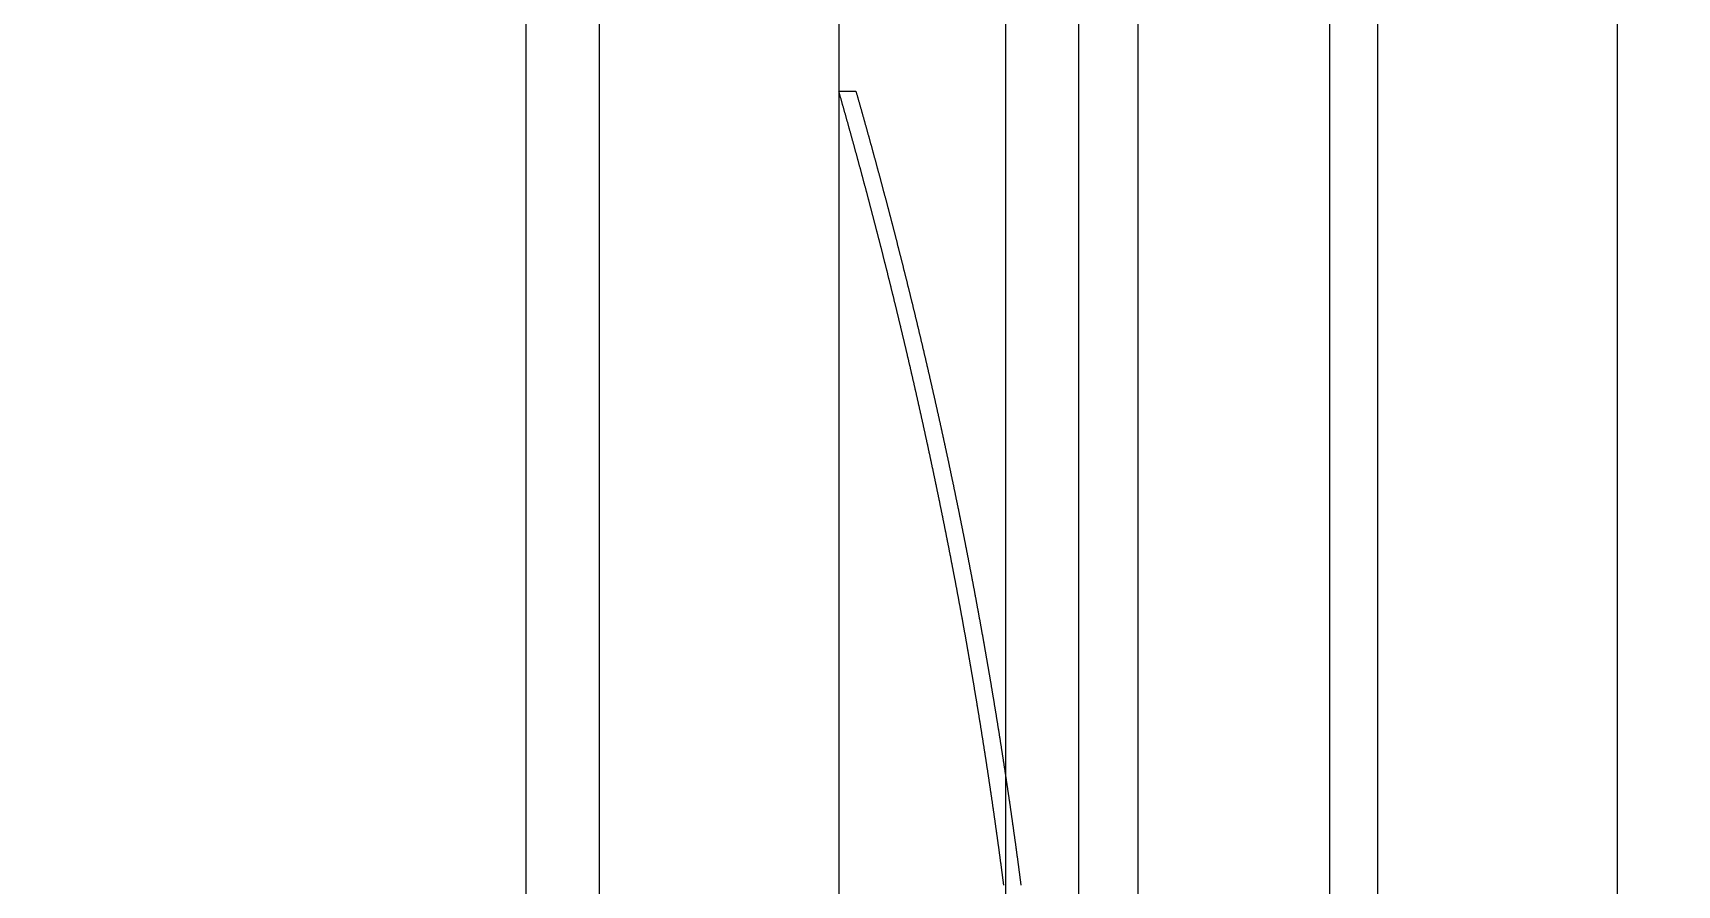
# Model space of a CAD drawing. Extents: x -3500 to 3500, y -1450 to 1450.
# Drawn here: x -247.42 to -237.13, y 218.04 to 223.36 of the extents above; entities that cross this region are included whole.
import ezdxf

# ---------------------------------------------------------------- set-up
doc = ezdxf.new("R2010")
doc.units = 0

msp = doc.modelspace()

# ---------------------------------------------------------------- linework, layer by layer
at = {"layer": 'EOS6MetalLayer'}
for points in [[(-241.336, -235.028), (-244.336, -235.028), (-244.336, -1.5), (-388.45, -1.5), (-388.45, -235.028), (-391.45, -235.028), (-391.45, 1.5), (-244.336, 1.5), (-244.336, 235.028), (-241.336, 235.028)], [(-239.307, 235.028), (-236.307, 235.028), (-236.307, 1.5), (-92.193, 1.5), (-92.193, 235.028), (-89.193, 235.028), (-89.193, -1.5), (-236.307, -1.5), (-236.307, -235.028), (-239.307, -235.028)]]:
    msp.add_lwpolyline(points, close=True, dxfattribs=at)
at = {"layer": 'HBSiProtectLayer'}
msp.add_lwpolyline([(-242.379, -280), (-239.007, -280), (-239.007, 280), (-242.379, 280)], close=True, dxfattribs=at)
at = {"layer": 'NegLayer'}
msp.add_lwpolyline([(-243.879, -225), (-237.507, -225), (-237.507, 225), (-243.879, 225)], close=True, dxfattribs=at)
at = {"layer": 'SiLayer'}
msp.add_lwpolyline([(-240.879, -225), (-240.507, -225), (-240.507, 225), (-240.879, 225)], close=True, dxfattribs=at)
msp.add_lwpolyline([(-241.3472, 218.036), (-241.3477, 218.04), (-241.3482, 218.044), (-241.3487, 218.048), (-241.3492, 218.052), (-241.3498, 218.056), (-241.3503, 218.06), (-241.3508, 218.064), (-241.3513, 218.068), (-241.3518, 218.072), (-241.3524, 218.076), (-241.3529, 218.08), (-241.3534, 218.084), (-241.3539, 218.088), (-241.3544, 218.092), (-241.355, 218.096), (-241.3555, 218.1), (-241.356, 218.104), (-241.3566, 218.108), (-241.3571, 218.112), (-241.3576, 218.116), (-241.3581, 218.12), (-241.3587, 218.124), (-241.3592, 218.128), (-241.3597, 218.132), (-241.3602, 218.136), (-241.3608, 218.14), (-241.3613, 218.144), (-241.3618, 218.148), (-241.3624, 218.152), (-241.3629, 218.156), (-241.3634, 218.16), (-241.364, 218.164), (-241.3645, 218.168), (-241.365, 218.172), (-241.3656, 218.176), (-241.3661, 218.18), (-241.3666, 218.184), (-241.3672, 218.188), (-241.3677, 218.192), (-241.3683, 218.196), (-241.3688, 218.2), (-241.3693, 218.204), (-241.3699, 218.208), (-241.3704, 218.212), (-241.3709, 218.216), (-241.3715, 218.22), (-241.372, 218.224), (-241.3726, 218.228), (-241.3731, 218.232), (-241.3737, 218.236), (-241.3742, 218.24), (-241.3747, 218.244), (-241.3753, 218.248), (-241.3758, 218.252), (-241.3764, 218.256), (-241.3769, 218.26), (-241.3775, 218.264), (-241.378, 218.268), (-241.3786, 218.272), (-241.3791, 218.276), (-241.3797, 218.28), (-241.3802, 218.284), (-241.3808, 218.288), (-241.3813, 218.292), (-241.3818, 218.296), (-241.3824, 218.3), (-241.383, 218.304), (-241.3835, 218.308), (-241.3841, 218.312), (-241.3846, 218.316), (-241.3852, 218.32), (-241.3857, 218.324), (-241.3863, 218.328), (-241.3868, 218.332), (-241.3874, 218.336), (-241.3879, 218.34), (-241.3885, 218.344), (-241.389, 218.348), (-241.3896, 218.352), (-241.3902, 218.356), (-241.3907, 218.36), (-241.3913, 218.364), (-241.3918, 218.368), (-241.3924, 218.372), (-241.393, 218.376), (-241.3935, 218.38), (-241.3941, 218.384), (-241.3946, 218.388), (-241.3952, 218.392), (-241.3958, 218.396), (-241.3963, 218.4), (-241.3969, 218.404), (-241.3975, 218.408), (-241.398, 218.412), (-241.3986, 218.416), (-241.3992, 218.42), (-241.3997, 218.424), (-241.4003, 218.428), (-241.4009, 218.432), (-241.4014, 218.436), (-241.402, 218.44), (-241.4026, 218.444), (-241.4031, 218.448), (-241.4037, 218.452), (-241.4043, 218.456), (-241.4048, 218.46), (-241.4054, 218.464), (-241.406, 218.468), (-241.4066, 218.472), (-241.4071, 218.476), (-241.4077, 218.48), (-241.4083, 218.484), (-241.4089, 218.488), (-241.4094, 218.492), (-241.41, 218.496), (-241.4106, 218.5), (-241.4112, 218.504), (-241.4117, 218.508), (-241.4123, 218.512), (-241.4129, 218.516), (-241.4135, 218.52), (-241.414, 218.524), (-241.4146, 218.528), (-241.4152, 218.532), (-241.4158, 218.536), (-241.4164, 218.54), (-241.4169, 218.544), (-241.4175, 218.548), (-241.4181, 218.552), (-241.4187, 218.556), (-241.4193, 218.56), (-241.4199, 218.564), (-241.4204, 218.568), (-241.421, 218.572), (-241.4216, 218.576), (-241.4222, 218.58), (-241.4228, 218.584), (-241.4234, 218.588), (-241.424, 218.592), (-241.4246, 218.596), (-241.4251, 218.6), (-241.4257, 218.604), (-241.4263, 218.608), (-241.4269, 218.612), (-241.4275, 218.616), (-241.4281, 218.62), (-241.4287, 218.624), (-241.4293, 218.628), (-241.4299, 218.632), (-241.4305, 218.636), (-241.4311, 218.64), (-241.4317, 218.644), (-241.4322, 218.648), (-241.4328, 218.652), (-241.4334, 218.656), (-241.434, 218.66), (-241.4346, 218.664), (-241.4352, 218.668), (-241.4358, 218.672), (-241.4364, 218.676), (-241.437, 218.68), (-241.4376, 218.684), (-241.4382, 218.688), (-241.4388, 218.692), (-241.4394, 218.696), (-241.44, 218.7), (-241.4406, 218.704), (-241.4412, 218.708), (-241.4418, 218.712), (-241.4424, 218.716), (-241.443, 218.72), (-241.4436, 218.724), (-241.4443, 218.728), (-241.4449, 218.732), (-241.4455, 218.736), (-241.4461, 218.74), (-241.4467, 218.744), (-241.4473, 218.748), (-241.4479, 218.752), (-241.4485, 218.756), (-241.4491, 218.76), (-241.4497, 218.764), (-241.4503, 218.768), (-241.4509, 218.772), (-241.4516, 218.776), (-241.4522, 218.78), (-241.4528, 218.784), (-241.4534, 218.788), (-241.454, 218.792), (-241.4546, 218.796), (-241.4552, 218.8), (-241.4558, 218.804), (-241.4565, 218.808), (-241.4571, 218.812), (-241.4577, 218.816), (-241.4583, 218.82), (-241.4589, 218.824), (-241.4595, 218.828), (-241.4602, 218.832), (-241.4608, 218.836), (-241.4614, 218.84), (-241.462, 218.844), (-241.4626, 218.848), (-241.4633, 218.852), (-241.4639, 218.856), (-241.4645, 218.86), (-241.4651, 218.864), (-241.4657, 218.868), (-241.4664, 218.872), (-241.467, 218.876), (-241.4676, 218.88), (-241.4682, 218.884), (-241.4689, 218.888), (-241.4695, 218.892), (-241.4701, 218.896), (-241.4708, 218.9), (-241.4714, 218.904), (-241.472, 218.908), (-241.4726, 218.912), (-241.4733, 218.916), (-241.4739, 218.92), (-241.4745, 218.924), (-241.4752, 218.928), (-241.4758, 218.932), (-241.4764, 218.936), (-241.477, 218.94), (-241.4777, 218.944), (-241.4783, 218.948), (-241.4789, 218.952), (-241.4796, 218.956), (-241.4802, 218.96), (-241.4809, 218.964), (-241.4815, 218.968), (-241.4821, 218.972), (-241.4828, 218.976), (-241.4834, 218.98), (-241.484, 218.984), (-241.4847, 218.988), (-241.4853, 218.992), (-241.486, 218.996), (-241.4866, 219), (-241.4872, 219.004), (-241.4879, 219.008), (-241.4885, 219.012), (-241.4892, 219.016), (-241.4898, 219.02), (-241.4904, 219.024), (-241.4911, 219.028), (-241.4917, 219.032), (-241.4924, 219.036), (-241.493, 219.04), (-241.4937, 219.044), (-241.4943, 219.048), (-241.495, 219.052), (-241.4956, 219.056), (-241.4962, 219.06), (-241.4969, 219.064), (-241.4975, 219.068), (-241.4982, 219.072), (-241.4988, 219.076), (-241.4995, 219.08), (-241.5001, 219.084), (-241.5008, 219.088), (-241.5014, 219.092), (-241.5021, 219.096), (-241.5027, 219.1), (-241.5034, 219.104), (-241.5041, 219.108), (-241.5047, 219.112), (-241.5054, 219.116), (-241.506, 219.12), (-241.5067, 219.124), (-241.5073, 219.128), (-241.508, 219.132), (-241.5086, 219.136), (-241.5093, 219.14), (-241.51, 219.144), (-241.5106, 219.148), (-241.5113, 219.152), (-241.5119, 219.156), (-241.5126, 219.16), (-241.5133, 219.164), (-241.5139, 219.168), (-241.5146, 219.172), (-241.5152, 219.176), (-241.5159, 219.18), (-241.5166, 219.184), (-241.5172, 219.188), (-241.5179, 219.192), (-241.5186, 219.196), (-241.5192, 219.2), (-241.5199, 219.204), (-241.5206, 219.208), (-241.5212, 219.212), (-241.5219, 219.216), (-241.5226, 219.22), (-241.5232, 219.224), (-241.5239, 219.228), (-241.5246, 219.232), (-241.5252, 219.236), (-241.5259, 219.24), (-241.5266, 219.244), (-241.5272, 219.248), (-241.5279, 219.252), (-241.5286, 219.256), (-241.5293, 219.26), (-241.5299, 219.264), (-241.5306, 219.268), (-241.5313, 219.272), (-241.532, 219.276), (-241.5326, 219.28), (-241.5333, 219.284), (-241.534, 219.288), (-241.5347, 219.292), (-241.5353, 219.296), (-241.536, 219.3), (-241.5367, 219.304), (-241.5374, 219.308), (-241.538, 219.312), (-241.5387, 219.316), (-241.5394, 219.32), (-241.5401, 219.324), (-241.5408, 219.328), (-241.5415, 219.332), (-241.5421, 219.336), (-241.5428, 219.34), (-241.5435, 219.344), (-241.5442, 219.348), (-241.5449, 219.352), (-241.5456, 219.356), (-241.5462, 219.36), (-241.5469, 219.364), (-241.5476, 219.368), (-241.5483, 219.372), (-241.549, 219.376), (-241.5497, 219.38), (-241.5504, 219.384), (-241.5511, 219.388), (-241.5517, 219.392), (-241.5524, 219.396), (-241.5531, 219.4), (-241.5538, 219.404), (-241.5545, 219.408), (-241.5552, 219.412), (-241.5559, 219.416), (-241.5566, 219.42), (-241.5573, 219.424), (-241.558, 219.428), (-241.5587, 219.432), (-241.5594, 219.436), (-241.5601, 219.44), (-241.5608, 219.444), (-241.5614, 219.448), (-241.5621, 219.452), (-241.5628, 219.456), (-241.5635, 219.46), (-241.5642, 219.464), (-241.5649, 219.468), (-241.5656, 219.472), (-241.5663, 219.476), (-241.567, 219.48), (-241.5677, 219.484), (-241.5684, 219.488), (-241.5691, 219.492), (-241.5698, 219.496), (-241.5706, 219.5), (-241.5713, 219.504), (-241.572, 219.508), (-241.5727, 219.512), (-241.5734, 219.516), (-241.5741, 219.52), (-241.5748, 219.524), (-241.5755, 219.528), (-241.5762, 219.532), (-241.5769, 219.536), (-241.5776, 219.54), (-241.5783, 219.544), (-241.579, 219.548), (-241.5797, 219.552), (-241.5804, 219.556), (-241.5812, 219.56), (-241.5819, 219.564), (-241.5826, 219.568), (-241.5833, 219.572), (-241.584, 219.576), (-241.5847, 219.58), (-241.5854, 219.584), (-241.5861, 219.588), (-241.5869, 219.592), (-241.5876, 219.596), (-241.5883, 219.6), (-241.589, 219.604), (-241.5897, 219.608), (-241.5904, 219.612), (-241.5912, 219.616), (-241.5919, 219.62), (-241.5926, 219.624), (-241.5933, 219.628), (-241.594, 219.632), (-241.5948, 219.636), (-241.5955, 219.64), (-241.5962, 219.644), (-241.5969, 219.648), (-241.5976, 219.652), (-241.5984, 219.656), (-241.5991, 219.66), (-241.5998, 219.664), (-241.6005, 219.668), (-241.6013, 219.672), (-241.602, 219.676), (-241.6027, 219.68), (-241.6034, 219.684), (-241.6042, 219.688), (-241.6049, 219.692), (-241.6056, 219.696), (-241.6064, 219.7), (-241.6071, 219.704), (-241.6078, 219.708), (-241.6085, 219.712), (-241.6093, 219.716), (-241.61, 219.72), (-241.6107, 219.724), (-241.6115, 219.728), (-241.6122, 219.732), (-241.6129, 219.736), (-241.6137, 219.74), (-241.6144, 219.744), (-241.6151, 219.748), (-241.6159, 219.752), (-241.6166, 219.756), (-241.6173, 219.76), (-241.6181, 219.764), (-241.6188, 219.768), (-241.6196, 219.772), (-241.6203, 219.776), (-241.621, 219.78), (-241.6218, 219.784), (-241.6225, 219.788), (-241.6233, 219.792), (-241.624, 219.796), (-241.6247, 219.8), (-241.6255, 219.804), (-241.6262, 219.808), (-241.627, 219.812), (-241.6277, 219.816), (-241.6284, 219.82), (-241.6292, 219.824), (-241.6299, 219.828), (-241.6307, 219.832), (-241.6314, 219.836), (-241.6322, 219.84), (-241.6329, 219.844), (-241.6337, 219.848), (-241.6344, 219.852), (-241.6352, 219.856), (-241.6359, 219.86), (-241.6367, 219.864), (-241.6374, 219.868), (-241.6382, 219.872), (-241.6389, 219.876), (-241.6397, 219.88), (-241.6404, 219.884), (-241.6412, 219.888), (-241.6419, 219.892), (-241.6427, 219.896), (-241.6434, 219.9), (-241.6442, 219.904), (-241.6449, 219.908), (-241.6457, 219.912), (-241.6465, 219.916), (-241.6472, 219.92), (-241.648, 219.924), (-241.6487, 219.928), (-241.6495, 219.932), (-241.6502, 219.936), (-241.651, 219.94), (-241.6518, 219.944), (-241.6525, 219.948), (-241.6533, 219.952), (-241.654, 219.956), (-241.6548, 219.96), (-241.6556, 219.964), (-241.6563, 219.968), (-241.6571, 219.972), (-241.6578, 219.976), (-241.6586, 219.98), (-241.6594, 219.984), (-241.6601, 219.988), (-241.6609, 219.992), (-241.6617, 219.996), (-241.6624, 220), (-241.6632, 220.004), (-241.664, 220.008), (-241.6647, 220.012), (-241.6655, 220.016), (-241.6663, 220.02), (-241.6671, 220.024), (-241.6678, 220.028), (-241.6686, 220.032), (-241.6694, 220.036), (-241.6701, 220.04), (-241.6709, 220.044), (-241.6717, 220.048), (-241.6725, 220.052), (-241.6732, 220.056), (-241.674, 220.06), (-241.6748, 220.064), (-241.6756, 220.068), (-241.6763, 220.072), (-241.6771, 220.076), (-241.6779, 220.08), (-241.6787, 220.084), (-241.6794, 220.088), (-241.6802, 220.092), (-241.681, 220.096), (-241.6818, 220.1), (-241.6825, 220.104), (-241.6833, 220.108), (-241.6841, 220.112), (-241.6849, 220.116), (-241.6857, 220.12), (-241.6865, 220.124), (-241.6872, 220.128), (-241.688, 220.132), (-241.6888, 220.136), (-241.6896, 220.14), (-241.6904, 220.144), (-241.6912, 220.148), (-241.6919, 220.152), (-241.6927, 220.156), (-241.6935, 220.16), (-241.6943, 220.164), (-241.6951, 220.168), (-241.6959, 220.172), (-241.6967, 220.176), (-241.6975, 220.18), (-241.6983, 220.184), (-241.699, 220.188), (-241.6998, 220.192), (-241.7006, 220.196), (-241.7014, 220.2), (-241.7022, 220.204), (-241.703, 220.208), (-241.7038, 220.212), (-241.7046, 220.216), (-241.7054, 220.22), (-241.7062, 220.224), (-241.707, 220.228), (-241.7078, 220.232), (-241.7086, 220.236), (-241.7094, 220.24), (-241.7102, 220.244), (-241.711, 220.248), (-241.7118, 220.252), (-241.7126, 220.256), (-241.7134, 220.26), (-241.7142, 220.264), (-241.715, 220.268), (-241.7158, 220.272), (-241.7166, 220.276), (-241.7174, 220.28), (-241.7182, 220.284), (-241.719, 220.288), (-241.7198, 220.292), (-241.7206, 220.296), (-241.7214, 220.3), (-241.7222, 220.304), (-241.723, 220.308), (-241.7238, 220.312), (-241.7246, 220.316), (-241.7254, 220.32), (-241.7262, 220.324), (-241.727, 220.328), (-241.7278, 220.332), (-241.7286, 220.336), (-241.7294, 220.34), (-241.7303, 220.344), (-241.7311, 220.348), (-241.7319, 220.352), (-241.7327, 220.356), (-241.7335, 220.36), (-241.7343, 220.364), (-241.7351, 220.368), (-241.7359, 220.372), (-241.7368, 220.376), (-241.7376, 220.38), (-241.7384, 220.384), (-241.7392, 220.388), (-241.74, 220.392), (-241.7408, 220.396), (-241.7417, 220.4), (-241.7425, 220.404), (-241.7433, 220.408), (-241.7441, 220.412), (-241.7449, 220.416), (-241.7457, 220.42), (-241.7466, 220.424), (-241.7474, 220.428), (-241.7482, 220.432), (-241.749, 220.436), (-241.7499, 220.44), (-241.7507, 220.444), (-241.7515, 220.448), (-241.7523, 220.452), (-241.7531, 220.456), (-241.754, 220.46), (-241.7548, 220.464), (-241.7556, 220.468), (-241.7564, 220.472), (-241.7573, 220.476), (-241.7581, 220.48), (-241.7589, 220.484), (-241.7598, 220.488), (-241.7606, 220.492), (-241.7614, 220.496), (-241.7622, 220.5), (-241.7631, 220.504), (-241.7639, 220.508), (-241.7647, 220.512), (-241.7656, 220.516), (-241.7664, 220.52), (-241.7672, 220.524), (-241.7681, 220.528), (-241.7689, 220.532), (-241.7697, 220.536), (-241.7706, 220.54), (-241.7714, 220.544), (-241.7722, 220.548), (-241.7731, 220.552), (-241.7739, 220.556), (-241.7748, 220.56), (-241.7756, 220.564), (-241.7764, 220.568), (-241.7773, 220.572), (-241.7781, 220.576), (-241.7789, 220.58), (-241.7798, 220.584), (-241.7806, 220.588), (-241.7815, 220.592), (-241.7823, 220.596), (-241.7832, 220.6), (-241.784, 220.604), (-241.7848, 220.608), (-241.7857, 220.612), (-241.7865, 220.616), (-241.7874, 220.62), (-241.7882, 220.624), (-241.7891, 220.628), (-241.7899, 220.632), (-241.7908, 220.636), (-241.7916, 220.64), (-241.7925, 220.644), (-241.7933, 220.648), (-241.7942, 220.652), (-241.795, 220.656), (-241.7959, 220.66), (-241.7967, 220.664), (-241.7976, 220.668), (-241.7984, 220.672), (-241.7993, 220.676), (-241.8001, 220.68), (-241.801, 220.684), (-241.8018, 220.688), (-241.8027, 220.692), (-241.8035, 220.696), (-241.8044, 220.7), (-241.8052, 220.704), (-241.8061, 220.708), (-241.8069, 220.712), (-241.8078, 220.716), (-241.8087, 220.72), (-241.8095, 220.724), (-241.8104, 220.728), (-241.8112, 220.732), (-241.8121, 220.736), (-241.813, 220.74), (-241.8138, 220.744), (-241.8147, 220.748), (-241.8155, 220.752), (-241.8164, 220.756), (-241.8173, 220.76), (-241.8181, 220.764), (-241.819, 220.768), (-241.8199, 220.772), (-241.8207, 220.776), (-241.8216, 220.78), (-241.8225, 220.784), (-241.8233, 220.788), (-241.8242, 220.792), (-241.8251, 220.796), (-241.8259, 220.8), (-241.8268, 220.804), (-241.8277, 220.808), (-241.8285, 220.812), (-241.8294, 220.816), (-241.8303, 220.82), (-241.8311, 220.824), (-241.832, 220.828), (-241.8329, 220.832), (-241.8338, 220.836), (-241.8346, 220.84), (-241.8355, 220.844), (-241.8364, 220.848), (-241.8372, 220.852), (-241.8381, 220.856), (-241.839, 220.86), (-241.8399, 220.864), (-241.8407, 220.868), (-241.8416, 220.872), (-241.8425, 220.876), (-241.8434, 220.88), (-241.8443, 220.884), (-241.8451, 220.888), (-241.846, 220.892), (-241.8469, 220.896), (-241.8478, 220.9), (-241.8487, 220.904), (-241.8495, 220.908), (-241.8504, 220.912), (-241.8513, 220.916), (-241.8522, 220.92), (-241.8531, 220.924), (-241.854, 220.928), (-241.8548, 220.932), (-241.8557, 220.936), (-241.8566, 220.94), (-241.8575, 220.944), (-241.8584, 220.948), (-241.8593, 220.952), (-241.8602, 220.956), (-241.861, 220.96), (-241.8619, 220.964), (-241.8628, 220.968), (-241.8637, 220.972), (-241.8646, 220.976), (-241.8655, 220.98), (-241.8664, 220.984), (-241.8673, 220.988), (-241.8682, 220.992), (-241.8691, 220.996), (-241.8699, 221), (-241.8708, 221.004), (-241.8717, 221.008), (-241.8726, 221.012), (-241.8735, 221.016), (-241.8744, 221.02), (-241.8753, 221.024), (-241.8762, 221.028), (-241.8771, 221.032), (-241.878, 221.036), (-241.8789, 221.04), (-241.8798, 221.044), (-241.8807, 221.048), (-241.8816, 221.052), (-241.8825, 221.056), (-241.8834, 221.06), (-241.8843, 221.064), (-241.8852, 221.068), (-241.8861, 221.072), (-241.887, 221.076), (-241.8879, 221.08), (-241.8888, 221.084), (-241.8897, 221.088), (-241.8906, 221.092), (-241.8915, 221.096), (-241.8924, 221.1), (-241.8933, 221.104), (-241.8942, 221.108), (-241.8951, 221.112), (-241.8961, 221.116), (-241.897, 221.12), (-241.8979, 221.124), (-241.8988, 221.128), (-241.8997, 221.132), (-241.9006, 221.136), (-241.9015, 221.14), (-241.9024, 221.144), (-241.9033, 221.148), (-241.9042, 221.152), (-241.9052, 221.156), (-241.9061, 221.16), (-241.907, 221.164), (-241.9079, 221.168), (-241.9088, 221.172), (-241.9097, 221.176), (-241.9106, 221.18), (-241.9116, 221.184), (-241.9125, 221.188), (-241.9134, 221.192), (-241.9143, 221.196), (-241.9152, 221.2), (-241.9161, 221.204), (-241.9171, 221.208), (-241.918, 221.212), (-241.9189, 221.216), (-241.9198, 221.22), (-241.9207, 221.224), (-241.9217, 221.228), (-241.9226, 221.232), (-241.9235, 221.236), (-241.9244, 221.24), (-241.9254, 221.244), (-241.9263, 221.248), (-241.9272, 221.252), (-241.9281, 221.256), (-241.9291, 221.26), (-241.93, 221.264), (-241.9309, 221.268), (-241.9318, 221.272), (-241.9328, 221.276), (-241.9337, 221.28), (-241.9346, 221.284), (-241.9356, 221.288), (-241.9365, 221.292), (-241.9374, 221.296), (-241.9383, 221.3), (-241.9393, 221.304), (-241.9402, 221.308), (-241.9411, 221.312), (-241.9421, 221.316), (-241.943, 221.32), (-241.9439, 221.324), (-241.9449, 221.328), (-241.9458, 221.332), (-241.9467, 221.336), (-241.9477, 221.34), (-241.9486, 221.344), (-241.9496, 221.348), (-241.9505, 221.352), (-241.9514, 221.356), (-241.9524, 221.36), (-241.9533, 221.364), (-241.9542, 221.368), (-241.9552, 221.372), (-241.9561, 221.376), (-241.9571, 221.38), (-241.958, 221.384), (-241.9589, 221.388), (-241.9599, 221.392), (-241.9608, 221.396), (-241.9618, 221.4), (-241.9627, 221.404), (-241.9637, 221.408), (-241.9646, 221.412), (-241.9656, 221.416), (-241.9665, 221.42), (-241.9674, 221.424), (-241.9684, 221.428), (-241.9693, 221.432), (-241.9703, 221.436), (-241.9712, 221.44), (-241.9722, 221.444), (-241.9731, 221.448), (-241.9741, 221.452), (-241.975, 221.456), (-241.976, 221.46), (-241.9769, 221.464), (-241.9779, 221.468), (-241.9788, 221.472), (-241.9798, 221.476), (-241.9807, 221.48), (-241.9817, 221.484), (-241.9827, 221.488), (-241.9836, 221.492), (-241.9846, 221.496), (-241.9855, 221.5), (-241.9865, 221.504), (-241.9874, 221.508), (-241.9884, 221.512), (-241.9893, 221.516), (-241.9903, 221.52), (-241.9913, 221.524), (-241.9922, 221.528), (-241.9932, 221.532), (-241.9941, 221.536), (-241.9951, 221.54), (-241.9961, 221.544), (-241.997, 221.548), (-241.998, 221.552), (-241.999, 221.556), (-241.9999, 221.56), (-242.0009, 221.564), (-242.0018, 221.568), (-242.0028, 221.572), (-242.0038, 221.576), (-242.0047, 221.58), (-242.0057, 221.584), (-242.0067, 221.588), (-242.0076, 221.592), (-242.0086, 221.596), (-242.0096, 221.6), (-242.0105, 221.604), (-242.0115, 221.608), (-242.0125, 221.612), (-242.0135, 221.616), (-242.0144, 221.62), (-242.0154, 221.624), (-242.0164, 221.628), (-242.0173, 221.632), (-242.0183, 221.636), (-242.0193, 221.64), (-242.0203, 221.644), (-242.0212, 221.648), (-242.0222, 221.652), (-242.0232, 221.656), (-242.0242, 221.66), (-242.0251, 221.664), (-242.0261, 221.668), (-242.0271, 221.672), (-242.0281, 221.676), (-242.029, 221.68), (-242.03, 221.684), (-242.031, 221.688), (-242.032, 221.692), (-242.033, 221.696), (-242.0339, 221.7), (-242.0349, 221.704), (-242.0359, 221.708), (-242.0369, 221.712), (-242.0379, 221.716), (-242.0389, 221.72), (-242.0398, 221.724), (-242.0408, 221.728), (-242.0418, 221.732), (-242.0428, 221.736), (-242.0438, 221.74), (-242.0448, 221.744), (-242.0458, 221.748), (-242.0467, 221.752), (-242.0477, 221.756), (-242.0487, 221.76), (-242.0497, 221.764), (-242.0507, 221.768), (-242.0517, 221.772), (-242.0527, 221.776), (-242.0537, 221.78), (-242.0547, 221.784), (-242.0557, 221.788), (-242.0566, 221.792), (-242.0576, 221.796), (-242.0586, 221.8), (-242.0596, 221.804), (-242.0606, 221.808), (-242.0616, 221.812), (-242.0626, 221.816), (-242.0636, 221.82), (-242.0646, 221.824), (-242.0656, 221.828), (-242.0666, 221.832), (-242.0676, 221.836), (-242.0686, 221.84), (-242.0696, 221.844), (-242.0706, 221.848), (-242.0716, 221.852), (-242.0726, 221.856), (-242.0736, 221.86), (-242.0746, 221.864), (-242.0756, 221.868), (-242.0766, 221.872), (-242.0776, 221.876), (-242.0786, 221.88), (-242.0796, 221.884), (-242.0806, 221.888), (-242.0816, 221.892), (-242.0826, 221.896), (-242.0836, 221.9), (-242.0846, 221.904), (-242.0856, 221.908), (-242.0866, 221.912), (-242.0877, 221.916), (-242.0887, 221.92), (-242.0897, 221.924), (-242.0907, 221.928), (-242.0917, 221.932), (-242.0927, 221.936), (-242.0937, 221.94), (-242.0947, 221.944), (-242.0957, 221.948), (-242.0968, 221.952), (-242.0978, 221.956), (-242.0988, 221.96), (-242.0998, 221.964), (-242.1008, 221.968), (-242.1018, 221.972), (-242.1028, 221.976), (-242.1039, 221.98), (-242.1049, 221.984), (-242.1059, 221.988), (-242.1069, 221.992), (-242.1079, 221.996), (-242.1089, 222), (-242.11, 222.004), (-242.111, 222.008), (-242.112, 222.012), (-242.113, 222.016), (-242.114, 222.02), (-242.1151, 222.024), (-242.1161, 222.028), (-242.1171, 222.032), (-242.1181, 222.036), (-242.1192, 222.04), (-242.1202, 222.044), (-242.1212, 222.048), (-242.1222, 222.052), (-242.1233, 222.056), (-242.1243, 222.06), (-242.1253, 222.064), (-242.1263, 222.068), (-242.1274, 222.072), (-242.1284, 222.076), (-242.1294, 222.08), (-242.1304, 222.084), (-242.1315, 222.088), (-242.1325, 222.092), (-242.1335, 222.096), (-242.1346, 222.1), (-242.1356, 222.104), (-242.1366, 222.108), (-242.1377, 222.112), (-242.1387, 222.116), (-242.1397, 222.12), (-242.1408, 222.124), (-242.1418, 222.128), (-242.1428, 222.132), (-242.1439, 222.136), (-242.1449, 222.14), (-242.1459, 222.144), (-242.147, 222.148), (-242.148, 222.152), (-242.1491, 222.156), (-242.1501, 222.16), (-242.1511, 222.164), (-242.1522, 222.168), (-242.1532, 222.172), (-242.1542, 222.176), (-242.1553, 222.18), (-242.1563, 222.184), (-242.1574, 222.188), (-242.1584, 222.192), (-242.1595, 222.196), (-242.1605, 222.2), (-242.1615, 222.204), (-242.1626, 222.208), (-242.1636, 222.212), (-242.1647, 222.216), (-242.1657, 222.22), (-242.1668, 222.224), (-242.1678, 222.228), (-242.1689, 222.232), (-242.1699, 222.236), (-242.171, 222.24), (-242.172, 222.244), (-242.1731, 222.248), (-242.1741, 222.252), (-242.1752, 222.256), (-242.1762, 222.26), (-242.1773, 222.264), (-242.1783, 222.268), (-242.1794, 222.272), (-242.1804, 222.276), (-242.1815, 222.28), (-242.1825, 222.284), (-242.1836, 222.288), (-242.1846, 222.292), (-242.1857, 222.296), (-242.1868, 222.3), (-242.1878, 222.304), (-242.1889, 222.308), (-242.1899, 222.312), (-242.191, 222.316), (-242.192, 222.32), (-242.1931, 222.324), (-242.1942, 222.328), (-242.1952, 222.332), (-242.1963, 222.336), (-242.1973, 222.34), (-242.1984, 222.344), (-242.1995, 222.348), (-242.2005, 222.352), (-242.2016, 222.356), (-242.2027, 222.36), (-242.2037, 222.364), (-242.2048, 222.368), (-242.2058, 222.372), (-242.2069, 222.376), (-242.208, 222.38), (-242.209, 222.384), (-242.2101, 222.388), (-242.2112, 222.392), (-242.2122, 222.396), (-242.2133, 222.4), (-242.2144, 222.404), (-242.2155, 222.408), (-242.2165, 222.412), (-242.2176, 222.416), (-242.2187, 222.42), (-242.2197, 222.424), (-242.2208, 222.428), (-242.2219, 222.432), (-242.223, 222.436), (-242.224, 222.44), (-242.2251, 222.444), (-242.2262, 222.448), (-242.2273, 222.452), (-242.2283, 222.456), (-242.2294, 222.46), (-242.2305, 222.464), (-242.2316, 222.468), (-242.2326, 222.472), (-242.2337, 222.476), (-242.2348, 222.48), (-242.2359, 222.484), (-242.2369, 222.488), (-242.238, 222.492), (-242.2391, 222.496), (-242.2402, 222.5), (-242.2413, 222.504), (-242.2424, 222.508), (-242.2434, 222.512), (-242.2445, 222.516), (-242.2456, 222.52), (-242.2467, 222.524), (-242.2478, 222.528), (-242.2489, 222.532), (-242.2499, 222.536), (-242.251, 222.54), (-242.2521, 222.544), (-242.2532, 222.548), (-242.2543, 222.552), (-242.2554, 222.556), (-242.2565, 222.56), (-242.2576, 222.564), (-242.2586, 222.568), (-242.2597, 222.572), (-242.2608, 222.576), (-242.2619, 222.58), (-242.263, 222.584), (-242.2641, 222.588), (-242.2652, 222.592), (-242.2663, 222.596), (-242.2674, 222.6), (-242.2685, 222.604), (-242.2696, 222.608), (-242.2707, 222.612), (-242.2718, 222.616), (-242.2729, 222.62), (-242.2739, 222.624), (-242.275, 222.628), (-242.2761, 222.632), (-242.2772, 222.636), (-242.2783, 222.64), (-242.2794, 222.644), (-242.2805, 222.648), (-242.2816, 222.652), (-242.2827, 222.656), (-242.2838, 222.66), (-242.2849, 222.664), (-242.286, 222.668), (-242.2871, 222.672), (-242.2882, 222.676), (-242.2894, 222.68), (-242.2905, 222.684), (-242.2916, 222.688), (-242.2927, 222.692), (-242.2938, 222.696), (-242.2949, 222.7), (-242.296, 222.704), (-242.2971, 222.708), (-242.2982, 222.712), (-242.2993, 222.716), (-242.3004, 222.72), (-242.3015, 222.724), (-242.3026, 222.728), (-242.3037, 222.732), (-242.3049, 222.736), (-242.306, 222.74), (-242.3071, 222.744), (-242.3082, 222.748), (-242.3093, 222.752), (-242.3104, 222.756), (-242.3115, 222.76), (-242.3126, 222.764), (-242.3138, 222.768), (-242.3149, 222.772), (-242.316, 222.776), (-242.3171, 222.78), (-242.3182, 222.784), (-242.3193, 222.788), (-242.3205, 222.792), (-242.3216, 222.796), (-242.3227, 222.8), (-242.3238, 222.804), (-242.3249, 222.808), (-242.326, 222.812), (-242.3272, 222.816), (-242.3283, 222.82), (-242.3294, 222.824), (-242.3305, 222.828), (-242.3317, 222.832), (-242.3328, 222.836), (-242.3339, 222.84), (-242.335, 222.844), (-242.3361, 222.848), (-242.3373, 222.852), (-242.3384, 222.856), (-242.3395, 222.86), (-242.3407, 222.864), (-242.3418, 222.868), (-242.3429, 222.872), (-242.344, 222.876), (-242.3452, 222.88), (-242.3463, 222.884), (-242.3474, 222.888), (-242.3485, 222.892), (-242.3497, 222.896), (-242.3508, 222.9), (-242.3519, 222.904), (-242.3531, 222.908), (-242.3542, 222.912), (-242.3553, 222.916), (-242.3565, 222.92), (-242.3576, 222.924), (-242.3587, 222.928), (-242.3599, 222.932), (-242.361, 222.936), (-242.3621, 222.94), (-242.3633, 222.944), (-242.3644, 222.948), (-242.3656, 222.952), (-242.3667, 222.956), (-242.3678, 222.96), (-242.369, 222.964), (-242.3701, 222.968), (-242.3713, 222.972), (-242.3724, 222.976), (-242.3735, 222.98), (-242.3747, 222.984), (-242.3758, 222.988), (-242.377, 222.992), (-242.3781, 222.996), (-242.3792, 223), (-242.2722, 223), (-242.2711, 222.996), (-242.27, 222.992), (-242.2688, 222.988), (-242.2677, 222.984), (-242.2665, 222.98), (-242.2654, 222.976), (-242.2643, 222.972), (-242.2631, 222.968), (-242.262, 222.964), (-242.2608, 222.96), (-242.2597, 222.956), (-242.2586, 222.952), (-242.2574, 222.948), (-242.2563, 222.944), (-242.2551, 222.94), (-242.254, 222.936), (-242.2529, 222.932), (-242.2517, 222.928), (-242.2506, 222.924), (-242.2495, 222.92), (-242.2483, 222.916), (-242.2472, 222.912), (-242.2461, 222.908), (-242.2449, 222.904), (-242.2438, 222.9), (-242.2427, 222.896), (-242.2415, 222.892), (-242.2404, 222.888), (-242.2393, 222.884), (-242.2382, 222.88), (-242.237, 222.876), (-242.2359, 222.872), (-242.2348, 222.868), (-242.2337, 222.864), (-242.2325, 222.86), (-242.2314, 222.856), (-242.2303, 222.852), (-242.2291, 222.848), (-242.228, 222.844), (-242.2269, 222.84), (-242.2258, 222.836), (-242.2247, 222.832), (-242.2235, 222.828), (-242.2224, 222.824), (-242.2213, 222.82), (-242.2202, 222.816), (-242.219, 222.812), (-242.2179, 222.808), (-242.2168, 222.804), (-242.2157, 222.8), (-242.2146, 222.796), (-242.2135, 222.792), (-242.2123, 222.788), (-242.2112, 222.784), (-242.2101, 222.78), (-242.209, 222.776), (-242.2079, 222.772), (-242.2068, 222.768), (-242.2056, 222.764), (-242.2045, 222.76), (-242.2034, 222.756), (-242.2023, 222.752), (-242.2012, 222.748), (-242.2001, 222.744), (-242.199, 222.74), (-242.1979, 222.736), (-242.1967, 222.732), (-242.1956, 222.728), (-242.1945, 222.724), (-242.1934, 222.72), (-242.1923, 222.716), (-242.1912, 222.712), (-242.1901, 222.708), (-242.189, 222.704), (-242.1879, 222.7), (-242.1868, 222.696), (-242.1857, 222.692), (-242.1846, 222.688), (-242.1835, 222.684), (-242.1824, 222.68), (-242.1812, 222.676), (-242.1801, 222.672), (-242.179, 222.668), (-242.1779, 222.664), (-242.1768, 222.66), (-242.1757, 222.656), (-242.1746, 222.652), (-242.1735, 222.648), (-242.1724, 222.644), (-242.1713, 222.64), (-242.1702, 222.636), (-242.1691, 222.632), (-242.168, 222.628), (-242.1669, 222.624), (-242.1659, 222.62), (-242.1648, 222.616), (-242.1637, 222.612), (-242.1626, 222.608), (-242.1615, 222.604), (-242.1604, 222.6), (-242.1593, 222.596), (-242.1582, 222.592), (-242.1571, 222.588), (-242.156, 222.584), (-242.1549, 222.58), (-242.1538, 222.576), (-242.1527, 222.572), (-242.1516, 222.568), (-242.1506, 222.564), (-242.1495, 222.56), (-242.1484, 222.556), (-242.1473, 222.552), (-242.1462, 222.548), (-242.1451, 222.544), (-242.144, 222.54), (-242.1429, 222.536), (-242.1419, 222.532), (-242.1408, 222.528), (-242.1397, 222.524), (-242.1386, 222.52), (-242.1375, 222.516), (-242.1364, 222.512), (-242.1354, 222.508), (-242.1343, 222.504), (-242.1332, 222.5), (-242.1321, 222.496), (-242.131, 222.492), (-242.1299, 222.488), (-242.1289, 222.484), (-242.1278, 222.48), (-242.1267, 222.476), (-242.1256, 222.472), (-242.1246, 222.468), (-242.1235, 222.464), (-242.1224, 222.46), (-242.1213, 222.456), (-242.1203, 222.452), (-242.1192, 222.448), (-242.1181, 222.444), (-242.117, 222.44), (-242.116, 222.436), (-242.1149, 222.432), (-242.1138, 222.428), (-242.1127, 222.424), (-242.1117, 222.42), (-242.1106, 222.416), (-242.1095, 222.412), (-242.1085, 222.408), (-242.1074, 222.404), (-242.1063, 222.4), (-242.1052, 222.396), (-242.1042, 222.392), (-242.1031, 222.388), (-242.102, 222.384), (-242.101, 222.38), (-242.0999, 222.376), (-242.0988, 222.372), (-242.0978, 222.368), (-242.0967, 222.364), (-242.0957, 222.36), (-242.0946, 222.356), (-242.0935, 222.352), (-242.0925, 222.348), (-242.0914, 222.344), (-242.0903, 222.34), (-242.0893, 222.336), (-242.0882, 222.332), (-242.0872, 222.328), (-242.0861, 222.324), (-242.085, 222.32), (-242.084, 222.316), (-242.0829, 222.312), (-242.0819, 222.308), (-242.0808, 222.304), (-242.0798, 222.3), (-242.0787, 222.296), (-242.0776, 222.292), (-242.0766, 222.288), (-242.0755, 222.284), (-242.0745, 222.28), (-242.0734, 222.276), (-242.0724, 222.272), (-242.0713, 222.268), (-242.0703, 222.264), (-242.0692, 222.26), (-242.0682, 222.256), (-242.0671, 222.252), (-242.0661, 222.248), (-242.065, 222.244), (-242.064, 222.24), (-242.0629, 222.236), (-242.0619, 222.232), (-242.0608, 222.228), (-242.0598, 222.224), (-242.0587, 222.22), (-242.0577, 222.216), (-242.0566, 222.212), (-242.0556, 222.208), (-242.0545, 222.204), (-242.0535, 222.2), (-242.0525, 222.196), (-242.0514, 222.192), (-242.0504, 222.188), (-242.0493, 222.184), (-242.0483, 222.18), (-242.0472, 222.176), (-242.0462, 222.172), (-242.0452, 222.168), (-242.0441, 222.164), (-242.0431, 222.16), (-242.0421, 222.156), (-242.041, 222.152), (-242.04, 222.148), (-242.0389, 222.144), (-242.0379, 222.14), (-242.0369, 222.136), (-242.0358, 222.132), (-242.0348, 222.128), (-242.0338, 222.124), (-242.0327, 222.12), (-242.0317, 222.116), (-242.0307, 222.112), (-242.0296, 222.108), (-242.0286, 222.104), (-242.0276, 222.1), (-242.0265, 222.096), (-242.0255, 222.092), (-242.0245, 222.088), (-242.0234, 222.084), (-242.0224, 222.08), (-242.0214, 222.076), (-242.0204, 222.072), (-242.0193, 222.068), (-242.0183, 222.064), (-242.0173, 222.06), (-242.0163, 222.056), (-242.0152, 222.052), (-242.0142, 222.048), (-242.0132, 222.044), (-242.0122, 222.04), (-242.0111, 222.036), (-242.0101, 222.032), (-242.0091, 222.028), (-242.0081, 222.024), (-242.007, 222.02), (-242.006, 222.016), (-242.005, 222.012), (-242.004, 222.008), (-242.003, 222.004), (-242.0019, 222), (-242.0009, 221.996), (-241.9999, 221.992), (-241.9989, 221.988), (-241.9979, 221.984), (-241.9969, 221.98), (-241.9958, 221.976), (-241.9948, 221.972), (-241.9938, 221.968), (-241.9928, 221.964), (-241.9918, 221.96), (-241.9908, 221.956), (-241.9898, 221.952), (-241.9887, 221.948), (-241.9877, 221.944), (-241.9867, 221.94), (-241.9857, 221.936), (-241.9847, 221.932), (-241.9837, 221.928), (-241.9827, 221.924), (-241.9817, 221.92), (-241.9807, 221.916), (-241.9796, 221.912), (-241.9786, 221.908), (-241.9776, 221.904), (-241.9766, 221.9), (-241.9756, 221.896), (-241.9746, 221.892), (-241.9736, 221.888), (-241.9726, 221.884), (-241.9716, 221.88), (-241.9706, 221.876), (-241.9696, 221.872), (-241.9686, 221.868), (-241.9676, 221.864), (-241.9666, 221.86), (-241.9656, 221.856), (-241.9646, 221.852), (-241.9636, 221.848), (-241.9626, 221.844), (-241.9616, 221.84), (-241.9606, 221.836), (-241.9596, 221.832), (-241.9586, 221.828), (-241.9576, 221.824), (-241.9566, 221.82), (-241.9556, 221.816), (-241.9546, 221.812), (-241.9536, 221.808), (-241.9526, 221.804), (-241.9516, 221.8), (-241.9506, 221.796), (-241.9496, 221.792), (-241.9487, 221.788), (-241.9477, 221.784), (-241.9467, 221.78), (-241.9457, 221.776), (-241.9447, 221.772), (-241.9437, 221.768), (-241.9427, 221.764), (-241.9417, 221.76), (-241.9407, 221.756), (-241.9397, 221.752), (-241.9388, 221.748), (-241.9378, 221.744), (-241.9368, 221.74), (-241.9358, 221.736), (-241.9348, 221.732), (-241.9338, 221.728), (-241.9328, 221.724), (-241.9319, 221.72), (-241.9309, 221.716), (-241.9299, 221.712), (-241.9289, 221.708), (-241.9279, 221.704), (-241.9269, 221.7), (-241.926, 221.696), (-241.925, 221.692), (-241.924, 221.688), (-241.923, 221.684), (-241.922, 221.68), (-241.9211, 221.676), (-241.9201, 221.672), (-241.9191, 221.668), (-241.9181, 221.664), (-241.9172, 221.66), (-241.9162, 221.656), (-241.9152, 221.652), (-241.9142, 221.648), (-241.9133, 221.644), (-241.9123, 221.64), (-241.9113, 221.636), (-241.9103, 221.632), (-241.9094, 221.628), (-241.9084, 221.624), (-241.9074, 221.62), (-241.9065, 221.616), (-241.9055, 221.612), (-241.9045, 221.608), (-241.9035, 221.604), (-241.9026, 221.6), (-241.9016, 221.596), (-241.9006, 221.592), (-241.8997, 221.588), (-241.8987, 221.584), (-241.8977, 221.58), (-241.8968, 221.576), (-241.8958, 221.572), (-241.8948, 221.568), (-241.8939, 221.564), (-241.8929, 221.56), (-241.892, 221.556), (-241.891, 221.552), (-241.89, 221.548), (-241.8891, 221.544), (-241.8881, 221.54), (-241.8871, 221.536), (-241.8862, 221.532), (-241.8852, 221.528), (-241.8843, 221.524), (-241.8833, 221.52), (-241.8823, 221.516), (-241.8814, 221.512), (-241.8804, 221.508), (-241.8795, 221.504), (-241.8785, 221.5), (-241.8776, 221.496), (-241.8766, 221.492), (-241.8757, 221.488), (-241.8747, 221.484), (-241.8737, 221.48), (-241.8728, 221.476), (-241.8718, 221.472), (-241.8709, 221.468), (-241.8699, 221.464), (-241.869, 221.46), (-241.868, 221.456), (-241.8671, 221.452), (-241.8661, 221.448), (-241.8652, 221.444), (-241.8642, 221.44), (-241.8633, 221.436), (-241.8623, 221.432), (-241.8614, 221.428), (-241.8604, 221.424), (-241.8595, 221.42), (-241.8586, 221.416), (-241.8576, 221.412), (-241.8567, 221.408), (-241.8557, 221.404), (-241.8548, 221.4), (-241.8538, 221.396), (-241.8529, 221.392), (-241.8519, 221.388), (-241.851, 221.384), (-241.8501, 221.38), (-241.8491, 221.376), (-241.8482, 221.372), (-241.8472, 221.368), (-241.8463, 221.364), (-241.8454, 221.36), (-241.8444, 221.356), (-241.8435, 221.352), (-241.8426, 221.348), (-241.8416, 221.344), (-241.8407, 221.34), (-241.8397, 221.336), (-241.8388, 221.332), (-241.8379, 221.328), (-241.8369, 221.324), (-241.836, 221.32), (-241.8351, 221.316), (-241.8341, 221.312), (-241.8332, 221.308), (-241.8323, 221.304), (-241.8313, 221.3), (-241.8304, 221.296), (-241.8295, 221.292), (-241.8286, 221.288), (-241.8276, 221.284), (-241.8267, 221.28), (-241.8258, 221.276), (-241.8248, 221.272), (-241.8239, 221.268), (-241.823, 221.264), (-241.8221, 221.26), (-241.8211, 221.256), (-241.8202, 221.252), (-241.8193, 221.248), (-241.8184, 221.244), (-241.8174, 221.24), (-241.8165, 221.236), (-241.8156, 221.232), (-241.8147, 221.228), (-241.8137, 221.224), (-241.8128, 221.22), (-241.8119, 221.216), (-241.811, 221.212), (-241.8101, 221.208), (-241.8091, 221.204), (-241.8082, 221.2), (-241.8073, 221.196), (-241.8064, 221.192), (-241.8055, 221.188), (-241.8046, 221.184), (-241.8036, 221.18), (-241.8027, 221.176), (-241.8018, 221.172), (-241.8009, 221.168), (-241.8, 221.164), (-241.7991, 221.16), (-241.7982, 221.156), (-241.7972, 221.152), (-241.7963, 221.148), (-241.7954, 221.144), (-241.7945, 221.14), (-241.7936, 221.136), (-241.7927, 221.132), (-241.7918, 221.128), (-241.7909, 221.124), (-241.79, 221.12), (-241.7891, 221.116), (-241.7881, 221.112), (-241.7872, 221.108), (-241.7863, 221.104), (-241.7854, 221.1), (-241.7845, 221.096), (-241.7836, 221.092), (-241.7827, 221.088), (-241.7818, 221.084), (-241.7809, 221.08), (-241.78, 221.076), (-241.7791, 221.072), (-241.7782, 221.068), (-241.7773, 221.064), (-241.7764, 221.06), (-241.7755, 221.056), (-241.7746, 221.052), (-241.7737, 221.048), (-241.7728, 221.044), (-241.7719, 221.04), (-241.771, 221.036), (-241.7701, 221.032), (-241.7692, 221.028), (-241.7683, 221.024), (-241.7674, 221.02), (-241.7665, 221.016), (-241.7656, 221.012), (-241.7647, 221.008), (-241.7638, 221.004), (-241.7629, 221), (-241.7621, 220.996), (-241.7612, 220.992), (-241.7603, 220.988), (-241.7594, 220.984), (-241.7585, 220.98), (-241.7576, 220.976), (-241.7567, 220.972), (-241.7558, 220.968), (-241.7549, 220.964), (-241.754, 220.96), (-241.7532, 220.956), (-241.7523, 220.952), (-241.7514, 220.948), (-241.7505, 220.944), (-241.7496, 220.94), (-241.7487, 220.936), (-241.7478, 220.932), (-241.747, 220.928), (-241.7461, 220.924), (-241.7452, 220.92), (-241.7443, 220.916), (-241.7434, 220.912), (-241.7425, 220.908), (-241.7417, 220.904), (-241.7408, 220.9), (-241.7399, 220.896), (-241.739, 220.892), (-241.7381, 220.888), (-241.7373, 220.884), (-241.7364, 220.88), (-241.7355, 220.876), (-241.7346, 220.872), (-241.7337, 220.868), (-241.7329, 220.864), (-241.732, 220.86), (-241.7311, 220.856), (-241.7302, 220.852), (-241.7294, 220.848), (-241.7285, 220.844), (-241.7276, 220.84), (-241.7268, 220.836), (-241.7259, 220.832), (-241.725, 220.828), (-241.7241, 220.824), (-241.7233, 220.82), (-241.7224, 220.816), (-241.7215, 220.812), (-241.7207, 220.808), (-241.7198, 220.804), (-241.7189, 220.8), (-241.7181, 220.796), (-241.7172, 220.792), (-241.7163, 220.788), (-241.7155, 220.784), (-241.7146, 220.78), (-241.7137, 220.776), (-241.7129, 220.772), (-241.712, 220.768), (-241.7111, 220.764), (-241.7103, 220.76), (-241.7094, 220.756), (-241.7085, 220.752), (-241.7077, 220.748), (-241.7068, 220.744), (-241.706, 220.74), (-241.7051, 220.736), (-241.7042, 220.732), (-241.7034, 220.728), (-241.7025, 220.724), (-241.7017, 220.72), (-241.7008, 220.716), (-241.6999, 220.712), (-241.6991, 220.708), (-241.6982, 220.704), (-241.6974, 220.7), (-241.6965, 220.696), (-241.6957, 220.692), (-241.6948, 220.688), (-241.694, 220.684), (-241.6931, 220.68), (-241.6923, 220.676), (-241.6914, 220.672), (-241.6906, 220.668), (-241.6897, 220.664), (-241.6889, 220.66), (-241.688, 220.656), (-241.6872, 220.652), (-241.6863, 220.648), (-241.6855, 220.644), (-241.6846, 220.64), (-241.6838, 220.636), (-241.6829, 220.632), (-241.6821, 220.628), (-241.6812, 220.624), (-241.6804, 220.62), (-241.6795, 220.616), (-241.6787, 220.612), (-241.6778, 220.608), (-241.677, 220.604), (-241.6762, 220.6), (-241.6753, 220.596), (-241.6745, 220.592), (-241.6736, 220.588), (-241.6728, 220.584), (-241.6719, 220.58), (-241.6711, 220.576), (-241.6703, 220.572), (-241.6694, 220.568), (-241.6686, 220.564), (-241.6678, 220.56), (-241.6669, 220.556), (-241.6661, 220.552), (-241.6652, 220.548), (-241.6644, 220.544), (-241.6636, 220.54), (-241.6627, 220.536), (-241.6619, 220.532), (-241.6611, 220.528), (-241.6602, 220.524), (-241.6594, 220.52), (-241.6586, 220.516), (-241.6577, 220.512), (-241.6569, 220.508), (-241.6561, 220.504), (-241.6552, 220.5), (-241.6544, 220.496), (-241.6536, 220.492), (-241.6528, 220.488), (-241.6519, 220.484), (-241.6511, 220.48), (-241.6503, 220.476), (-241.6494, 220.472), (-241.6486, 220.468), (-241.6478, 220.464), (-241.647, 220.46), (-241.6461, 220.456), (-241.6453, 220.452), (-241.6445, 220.448), (-241.6437, 220.444), (-241.6429, 220.44), (-241.642, 220.436), (-241.6412, 220.432), (-241.6404, 220.428), (-241.6396, 220.424), (-241.6387, 220.42), (-241.6379, 220.416), (-241.6371, 220.412), (-241.6363, 220.408), (-241.6355, 220.404), (-241.6347, 220.4), (-241.6338, 220.396), (-241.633, 220.392), (-241.6322, 220.388), (-241.6314, 220.384), (-241.6306, 220.38), (-241.6298, 220.376), (-241.6289, 220.372), (-241.6281, 220.368), (-241.6273, 220.364), (-241.6265, 220.36), (-241.6257, 220.356), (-241.6249, 220.352), (-241.6241, 220.348), (-241.6233, 220.344), (-241.6224, 220.34), (-241.6216, 220.336), (-241.6208, 220.332), (-241.62, 220.328), (-241.6192, 220.324), (-241.6184, 220.32), (-241.6176, 220.316), (-241.6168, 220.312), (-241.616, 220.308), (-241.6152, 220.304), (-241.6144, 220.3), (-241.6136, 220.296), (-241.6128, 220.292), (-241.612, 220.288), (-241.6112, 220.284), (-241.6104, 220.28), (-241.6096, 220.276), (-241.6088, 220.272), (-241.608, 220.268), (-241.6072, 220.264), (-241.6064, 220.26), (-241.6056, 220.256), (-241.6048, 220.252), (-241.604, 220.248), (-241.6032, 220.244), (-241.6024, 220.24), (-241.6016, 220.236), (-241.6008, 220.232), (-241.6, 220.228), (-241.5992, 220.224), (-241.5984, 220.22), (-241.5976, 220.216), (-241.5968, 220.212), (-241.596, 220.208), (-241.5952, 220.204), (-241.5944, 220.2), (-241.5936, 220.196), (-241.5928, 220.192), (-241.592, 220.188), (-241.5913, 220.184), (-241.5905, 220.18), (-241.5897, 220.176), (-241.5889, 220.172), (-241.5881, 220.168), (-241.5873, 220.164), (-241.5865, 220.16), (-241.5857, 220.156), (-241.5849, 220.152), (-241.5842, 220.148), (-241.5834, 220.144), (-241.5826, 220.14), (-241.5818, 220.136), (-241.581, 220.132), (-241.5802, 220.128), (-241.5795, 220.124), (-241.5787, 220.12), (-241.5779, 220.116), (-241.5771, 220.112), (-241.5763, 220.108), (-241.5755, 220.104), (-241.5748, 220.1), (-241.574, 220.096), (-241.5732, 220.092), (-241.5724, 220.088), (-241.5717, 220.084), (-241.5709, 220.08), (-241.5701, 220.076), (-241.5693, 220.072), (-241.5686, 220.068), (-241.5678, 220.064), (-241.567, 220.06), (-241.5662, 220.056), (-241.5655, 220.052), (-241.5647, 220.048), (-241.5639, 220.044), (-241.5631, 220.04), (-241.5624, 220.036), (-241.5616, 220.032), (-241.5608, 220.028), (-241.5601, 220.024), (-241.5593, 220.02), (-241.5585, 220.016), (-241.5577, 220.012), (-241.557, 220.008), (-241.5562, 220.004), (-241.5554, 220), (-241.5547, 219.996), (-241.5539, 219.992), (-241.5531, 219.988), (-241.5524, 219.984), (-241.5516, 219.98), (-241.5508, 219.976), (-241.5501, 219.972), (-241.5493, 219.968), (-241.5486, 219.964), (-241.5478, 219.96), (-241.547, 219.956), (-241.5463, 219.952), (-241.5455, 219.948), (-241.5448, 219.944), (-241.544, 219.94), (-241.5432, 219.936), (-241.5425, 219.932), (-241.5417, 219.928), (-241.541, 219.924), (-241.5402, 219.92), (-241.5395, 219.916), (-241.5387, 219.912), (-241.5379, 219.908), (-241.5372, 219.904), (-241.5364, 219.9), (-241.5357, 219.896), (-241.5349, 219.892), (-241.5342, 219.888), (-241.5334, 219.884), (-241.5327, 219.88), (-241.5319, 219.876), (-241.5312, 219.872), (-241.5304, 219.868), (-241.5297, 219.864), (-241.5289, 219.86), (-241.5282, 219.856), (-241.5274, 219.852), (-241.5267, 219.848), (-241.5259, 219.844), (-241.5252, 219.84), (-241.5244, 219.836), (-241.5237, 219.832), (-241.5229, 219.828), (-241.5222, 219.824), (-241.5214, 219.82), (-241.5207, 219.816), (-241.52, 219.812), (-241.5192, 219.808), (-241.5185, 219.804), (-241.5177, 219.8), (-241.517, 219.796), (-241.5163, 219.792), (-241.5155, 219.788), (-241.5148, 219.784), (-241.514, 219.78), (-241.5133, 219.776), (-241.5126, 219.772), (-241.5118, 219.768), (-241.5111, 219.764), (-241.5103, 219.76), (-241.5096, 219.756), (-241.5089, 219.752), (-241.5081, 219.748), (-241.5074, 219.744), (-241.5067, 219.74), (-241.5059, 219.736), (-241.5052, 219.732), (-241.5045, 219.728), (-241.5037, 219.724), (-241.503, 219.72), (-241.5023, 219.716), (-241.5015, 219.712), (-241.5008, 219.708), (-241.5001, 219.704), (-241.4994, 219.7), (-241.4986, 219.696), (-241.4979, 219.692), (-241.4972, 219.688), (-241.4964, 219.684), (-241.4957, 219.68), (-241.495, 219.676), (-241.4943, 219.672), (-241.4935, 219.668), (-241.4928, 219.664), (-241.4921, 219.66), (-241.4914, 219.656), (-241.4906, 219.652), (-241.4899, 219.648), (-241.4892, 219.644), (-241.4885, 219.64), (-241.4878, 219.636), (-241.487, 219.632), (-241.4863, 219.628), (-241.4856, 219.624), (-241.4849, 219.62), (-241.4842, 219.616), (-241.4834, 219.612), (-241.4827, 219.608), (-241.482, 219.604), (-241.4813, 219.6), (-241.4806, 219.596), (-241.4799, 219.592), (-241.4791, 219.588), (-241.4784, 219.584), (-241.4777, 219.58), (-241.477, 219.576), (-241.4763, 219.572), (-241.4756, 219.568), (-241.4749, 219.564), (-241.4742, 219.56), (-241.4734, 219.556), (-241.4727, 219.552), (-241.472, 219.548), (-241.4713, 219.544), (-241.4706, 219.54), (-241.4699, 219.536), (-241.4692, 219.532), (-241.4685, 219.528), (-241.4678, 219.524), (-241.4671, 219.52), (-241.4664, 219.516), (-241.4657, 219.512), (-241.465, 219.508), (-241.4643, 219.504), (-241.4636, 219.5), (-241.4628, 219.496), (-241.4621, 219.492), (-241.4614, 219.488), (-241.4607, 219.484), (-241.46, 219.48), (-241.4593, 219.476), (-241.4586, 219.472), (-241.4579, 219.468), (-241.4572, 219.464), (-241.4565, 219.46), (-241.4558, 219.456), (-241.4551, 219.452), (-241.4544, 219.448), (-241.4538, 219.444), (-241.4531, 219.44), (-241.4524, 219.436), (-241.4517, 219.432), (-241.451, 219.428), (-241.4503, 219.424), (-241.4496, 219.42), (-241.4489, 219.416), (-241.4482, 219.412), (-241.4475, 219.408), (-241.4468, 219.404), (-241.4461, 219.4), (-241.4454, 219.396), (-241.4447, 219.392), (-241.4441, 219.388), (-241.4434, 219.384), (-241.4427, 219.38), (-241.442, 219.376), (-241.4413, 219.372), (-241.4406, 219.368), (-241.4399, 219.364), (-241.4392, 219.36), (-241.4386, 219.356), (-241.4379, 219.352), (-241.4372, 219.348), (-241.4365, 219.344), (-241.4358, 219.34), (-241.4351, 219.336), (-241.4345, 219.332), (-241.4338, 219.328), (-241.4331, 219.324), (-241.4324, 219.32), (-241.4317, 219.316), (-241.431, 219.312), (-241.4304, 219.308), (-241.4297, 219.304), (-241.429, 219.3), (-241.4283, 219.296), (-241.4277, 219.292), (-241.427, 219.288), (-241.4263, 219.284), (-241.4256, 219.28), (-241.425, 219.276), (-241.4243, 219.272), (-241.4236, 219.268), (-241.4229, 219.264), (-241.4223, 219.26), (-241.4216, 219.256), (-241.4209, 219.252), (-241.4202, 219.248), (-241.4196, 219.244), (-241.4189, 219.24), (-241.4182, 219.236), (-241.4176, 219.232), (-241.4169, 219.228), (-241.4162, 219.224), (-241.4156, 219.22), (-241.4149, 219.216), (-241.4142, 219.212), (-241.4136, 219.208), (-241.4129, 219.204), (-241.4122, 219.2), (-241.4116, 219.196), (-241.4109, 219.192), (-241.4102, 219.188), (-241.4096, 219.184), (-241.4089, 219.18), (-241.4082, 219.176), (-241.4076, 219.172), (-241.4069, 219.168), (-241.4063, 219.164), (-241.4056, 219.16), (-241.4049, 219.156), (-241.4043, 219.152), (-241.4036, 219.148), (-241.403, 219.144), (-241.4023, 219.14), (-241.4016, 219.136), (-241.401, 219.132), (-241.4003, 219.128), (-241.3997, 219.124), (-241.399, 219.12), (-241.3984, 219.116), (-241.3977, 219.112), (-241.3971, 219.108), (-241.3964, 219.104), (-241.3957, 219.1), (-241.3951, 219.096), (-241.3944, 219.092), (-241.3938, 219.088), (-241.3931, 219.084), (-241.3925, 219.08), (-241.3918, 219.076), (-241.3912, 219.072), (-241.3905, 219.068), (-241.3899, 219.064), (-241.3892, 219.06), (-241.3886, 219.056), (-241.388, 219.052), (-241.3873, 219.048), (-241.3867, 219.044), (-241.386, 219.04), (-241.3854, 219.036), (-241.3847, 219.032), (-241.3841, 219.028), (-241.3834, 219.024), (-241.3828, 219.02), (-241.3822, 219.016), (-241.3815, 219.012), (-241.3809, 219.008), (-241.3802, 219.004), (-241.3796, 219), (-241.379, 218.996), (-241.3783, 218.992), (-241.3777, 218.988), (-241.377, 218.984), (-241.3764, 218.98), (-241.3758, 218.976), (-241.3751, 218.972), (-241.3745, 218.968), (-241.3739, 218.964), (-241.3732, 218.96), (-241.3726, 218.956), (-241.3719, 218.952), (-241.3713, 218.948), (-241.3707, 218.944), (-241.37, 218.94), (-241.3694, 218.936), (-241.3688, 218.932), (-241.3682, 218.928), (-241.3675, 218.924), (-241.3669, 218.92), (-241.3663, 218.916), (-241.3656, 218.912), (-241.365, 218.908), (-241.3644, 218.904), (-241.3638, 218.9), (-241.3631, 218.896), (-241.3625, 218.892), (-241.3619, 218.888), (-241.3612, 218.884), (-241.3606, 218.88), (-241.36, 218.876), (-241.3594, 218.872), (-241.3587, 218.868), (-241.3581, 218.864), (-241.3575, 218.86), (-241.3569, 218.856), (-241.3563, 218.852), (-241.3556, 218.848), (-241.355, 218.844), (-241.3544, 218.84), (-241.3538, 218.836), (-241.3532, 218.832), (-241.3525, 218.828), (-241.3519, 218.824), (-241.3513, 218.82), (-241.3507, 218.816), (-241.3501, 218.812), (-241.3495, 218.808), (-241.3488, 218.804), (-241.3482, 218.8), (-241.3476, 218.796), (-241.347, 218.792), (-241.3464, 218.788), (-241.3458, 218.784), (-241.3452, 218.78), (-241.3446, 218.776), (-241.3439, 218.772), (-241.3433, 218.768), (-241.3427, 218.764), (-241.3421, 218.76), (-241.3415, 218.756), (-241.3409, 218.752), (-241.3403, 218.748), (-241.3397, 218.744), (-241.3391, 218.74), (-241.3385, 218.736), (-241.3379, 218.732), (-241.3373, 218.728), (-241.3366, 218.724), (-241.336, 218.72), (-241.3354, 218.716), (-241.3348, 218.712), (-241.3342, 218.708), (-241.3336, 218.704), (-241.333, 218.7), (-241.3324, 218.696), (-241.3318, 218.692), (-241.3312, 218.688), (-241.3306, 218.684), (-241.33, 218.68), (-241.3294, 218.676), (-241.3288, 218.672), (-241.3282, 218.668), (-241.3276, 218.664), (-241.327, 218.66), (-241.3264, 218.656), (-241.3258, 218.652), (-241.3252, 218.648), (-241.3247, 218.644), (-241.3241, 218.64), (-241.3235, 218.636), (-241.3229, 218.632), (-241.3223, 218.628), (-241.3217, 218.624), (-241.3211, 218.62), (-241.3205, 218.616), (-241.3199, 218.612), (-241.3193, 218.608), (-241.3187, 218.604), (-241.3181, 218.6), (-241.3176, 218.596), (-241.317, 218.592), (-241.3164, 218.588), (-241.3158, 218.584), (-241.3152, 218.58), (-241.3146, 218.576), (-241.314, 218.572), (-241.3134, 218.568), (-241.3129, 218.564), (-241.3123, 218.56), (-241.3117, 218.556), (-241.3111, 218.552), (-241.3105, 218.548), (-241.3099, 218.544), (-241.3094, 218.54), (-241.3088, 218.536), (-241.3082, 218.532), (-241.3076, 218.528), (-241.307, 218.524), (-241.3065, 218.52), (-241.3059, 218.516), (-241.3053, 218.512), (-241.3047, 218.508), (-241.3042, 218.504), (-241.3036, 218.5), (-241.303, 218.496), (-241.3024, 218.492), (-241.3019, 218.488), (-241.3013, 218.484), (-241.3007, 218.48), (-241.3001, 218.476), (-241.2996, 218.472), (-241.299, 218.468), (-241.2984, 218.464), (-241.2978, 218.46), (-241.2973, 218.456), (-241.2967, 218.452), (-241.2961, 218.448), (-241.2956, 218.444), (-241.295, 218.44), (-241.2944, 218.436), (-241.2939, 218.432), (-241.2933, 218.428), (-241.2927, 218.424), (-241.2922, 218.42), (-241.2916, 218.416), (-241.291, 218.412), (-241.2905, 218.408), (-241.2899, 218.404), (-241.2893, 218.4), (-241.2888, 218.396), (-241.2882, 218.392), (-241.2876, 218.388), (-241.2871, 218.384), (-241.2865, 218.38), (-241.286, 218.376), (-241.2854, 218.372), (-241.2848, 218.368), (-241.2843, 218.364), (-241.2837, 218.36), (-241.2832, 218.356), (-241.2826, 218.352), (-241.282, 218.348), (-241.2815, 218.344), (-241.2809, 218.34), (-241.2804, 218.336), (-241.2798, 218.332), (-241.2793, 218.328), (-241.2787, 218.324), (-241.2782, 218.32), (-241.2776, 218.316), (-241.2771, 218.312), (-241.2765, 218.308), (-241.276, 218.304), (-241.2754, 218.3), (-241.2748, 218.296), (-241.2743, 218.292), (-241.2738, 218.288), (-241.2732, 218.284), (-241.2727, 218.28), (-241.2721, 218.276), (-241.2716, 218.272), (-241.271, 218.268), (-241.2705, 218.264), (-241.2699, 218.26), (-241.2694, 218.256), (-241.2688, 218.252), (-241.2683, 218.248), (-241.2677, 218.244), (-241.2672, 218.24), (-241.2667, 218.236), (-241.2661, 218.232), (-241.2656, 218.228), (-241.265, 218.224), (-241.2645, 218.22), (-241.2639, 218.216), (-241.2634, 218.212), (-241.2629, 218.208), (-241.2623, 218.204), (-241.2618, 218.2), (-241.2613, 218.196), (-241.2607, 218.192), (-241.2602, 218.188), (-241.2596, 218.184), (-241.2591, 218.18), (-241.2586, 218.176), (-241.258, 218.172), (-241.2575, 218.168), (-241.257, 218.164), (-241.2564, 218.16), (-241.2559, 218.156), (-241.2554, 218.152), (-241.2548, 218.148), (-241.2543, 218.144), (-241.2538, 218.14), (-241.2532, 218.136), (-241.2527, 218.132), (-241.2522, 218.128), (-241.2517, 218.124), (-241.2511, 218.12), (-241.2506, 218.116), (-241.2501, 218.112), (-241.2496, 218.108), (-241.249, 218.104), (-241.2485, 218.1), (-241.248, 218.096), (-241.2474, 218.092), (-241.2469, 218.088), (-241.2464, 218.084), (-241.2459, 218.08), (-241.2454, 218.076), (-241.2448, 218.072), (-241.2443, 218.068), (-241.2438, 218.064), (-241.2433, 218.06), (-241.2428, 218.056), (-241.2422, 218.052), (-241.2417, 218.048), (-241.2412, 218.044), (-241.2407, 218.04), (-241.2402, 218.036)], dxfattribs=at)

doc.saveas('drawing.dxf')
